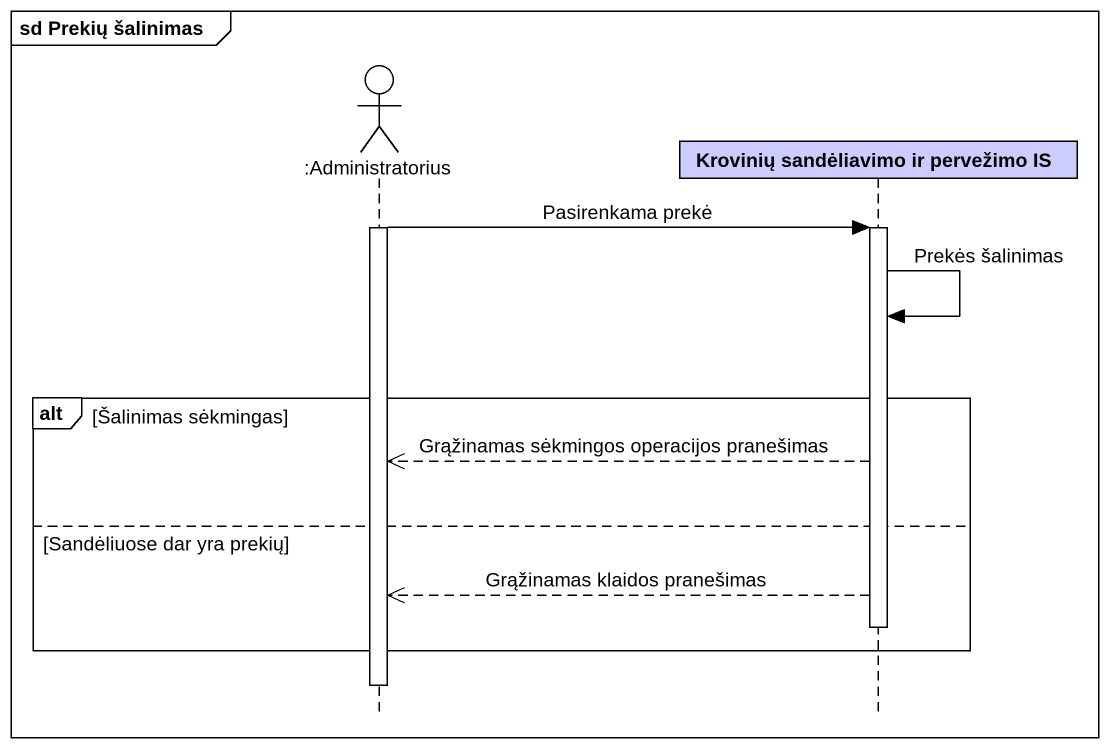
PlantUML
@startuml
mainframe sd Prekių šalinimas
hide footbox
actor ":Administratorius" as Administratorius
participant "Krovinių sandėliavimo ir pervežimo IS" as Krovinių_sandėliavimo_ir #CCCCFF

activate Administratorius
Administratorius -> Krovinių_sandėliavimo_ir : Pasirenkama prekė
activate Krovinių_sandėliavimo_ir
Krovinių_sandėliavimo_ir -> Krovinių_sandėliavimo_ir : Prekės šalinimas
alt Šalinimas sėkmingas
  Krovinių_sandėliavimo_ir -->> Administratorius : Grąžinamas sėkmingos operacijos pranešimas
else Sandėliuose dar yra prekių
  Krovinių_sandėliavimo_ir -->> Administratorius : Grąžinamas klaidos pranešimas
  deactivate Krovinių_sandėliavimo_ir
end
deactivate Administratorius
@enduml
